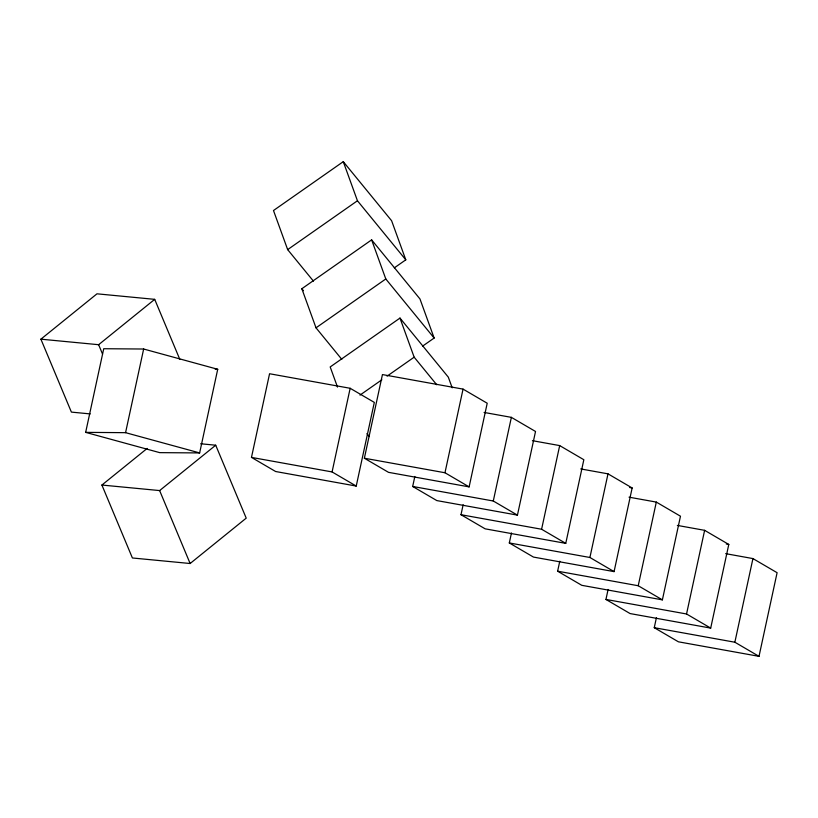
<?xml version="1.0" encoding="UTF-8"?>
<svg xmlns="http://www.w3.org/2000/svg" width="818" height="818" viewBox="0 0 818 818"><rect width="100%" height="100%" fill="white"/><g stroke="black" fill="none" stroke-linecap="round" stroke-linejoin="round"><path stroke-width="1.23" d="M85.655 432.374L103.733 348.724L143.651 349.02L217.721 369.286L199.643 452.927L159.725 452.64L85.655 432.374L125.563 432.671L199.643 452.927M125.563 432.671L143.651 349.02M251.474 457.395L269.562 373.744L350.165 388.284L374.317 402.405L356.229 486.056L275.625 471.516L251.474 457.395L332.077 471.935L356.229 486.056M332.077 471.935L350.165 388.284M364.368 458.223L382.446 374.572L463.049 389.112L487.211 403.233L469.123 486.884L388.519 472.344L364.368 458.223L444.972 472.753L469.123 486.884M484.082 412.436L511.373 417.354L535.524 431.475L517.436 515.125L436.832 500.585L412.681 486.465L414.838 476.475M444.972 472.753L463.049 389.112M532.406 440.677L559.686 445.595L583.837 459.726L565.759 543.367L485.156 528.837L460.994 514.716L463.152 504.726M517.436 515.125L493.285 501.005L511.373 417.354M580.719 468.929L607.999 473.847L632.15 487.968L614.073 571.618L533.469 557.078L509.307 542.958L511.465 532.968M565.759 543.367L541.598 529.246L559.686 445.595M629.032 497.17L656.312 502.088L680.474 516.209L662.386 599.86L581.782 585.32L557.62 571.199L559.788 561.209M614.073 571.618L589.911 557.487L607.999 473.847M677.345 525.412L704.625 530.33L728.787 544.451L710.699 628.101L630.095 613.572L605.944 599.441L608.101 589.461M662.386 599.86L638.224 585.739L656.312 502.088M725.658 553.653L752.938 558.582L777.1 572.702L759.012 656.343L678.408 641.813L654.257 627.692L656.414 617.702M710.699 628.101L686.547 613.981L704.625 530.33M759.012 656.343L734.861 642.222L752.938 558.582M90.225 413.908L71.401 412.108L40.9 339.173L96.984 293.815L154.704 299.347L179.796 359.337M40.9 339.173L98.63 344.705L154.704 299.347M200.655 443.765L215.707 445.207L246.218 518.142L190.134 563.51L132.404 557.978L101.902 485.043L147.158 448.438M101.902 485.043L159.633 490.575L215.707 445.207M394.327 267.854L405.789 259.838L391.607 220.727L343.274 161.657L273.488 210.523L287.66 249.623L313.447 281.136M287.66 249.623L357.446 200.758L343.274 161.657M341.801 359.347L316.014 327.834L301.842 288.734L371.628 239.868L419.961 298.938L434.143 338.049L422.681 346.065M316.014 327.834L385.799 278.969L371.628 239.868M452.19 387.814L448.315 377.149L399.982 318.079L330.196 366.945L337.497 387.088M359.992 395.104L381.863 379.787M387.078 376.147L414.153 357.18L399.982 318.079M215.236 369.266L217.721 369.286M629.676 487.518L632.15 487.968M412.681 486.465L493.285 501.005M726.302 544.011L728.787 544.451M460.994 514.716L541.598 529.246M509.307 542.958L589.911 557.487M557.62 571.199L638.224 585.739M605.944 599.441L686.547 613.981M654.257 627.692L734.861 642.222M357.446 200.758L405.789 259.838M385.799 278.969L434.143 338.049M414.153 357.18L436.72 384.746M301.842 288.734L303.447 290.707M366.934 433.622L369.347 436.577M98.63 344.705L102.557 354.112M159.633 490.575L190.134 563.51"/></g></svg>
